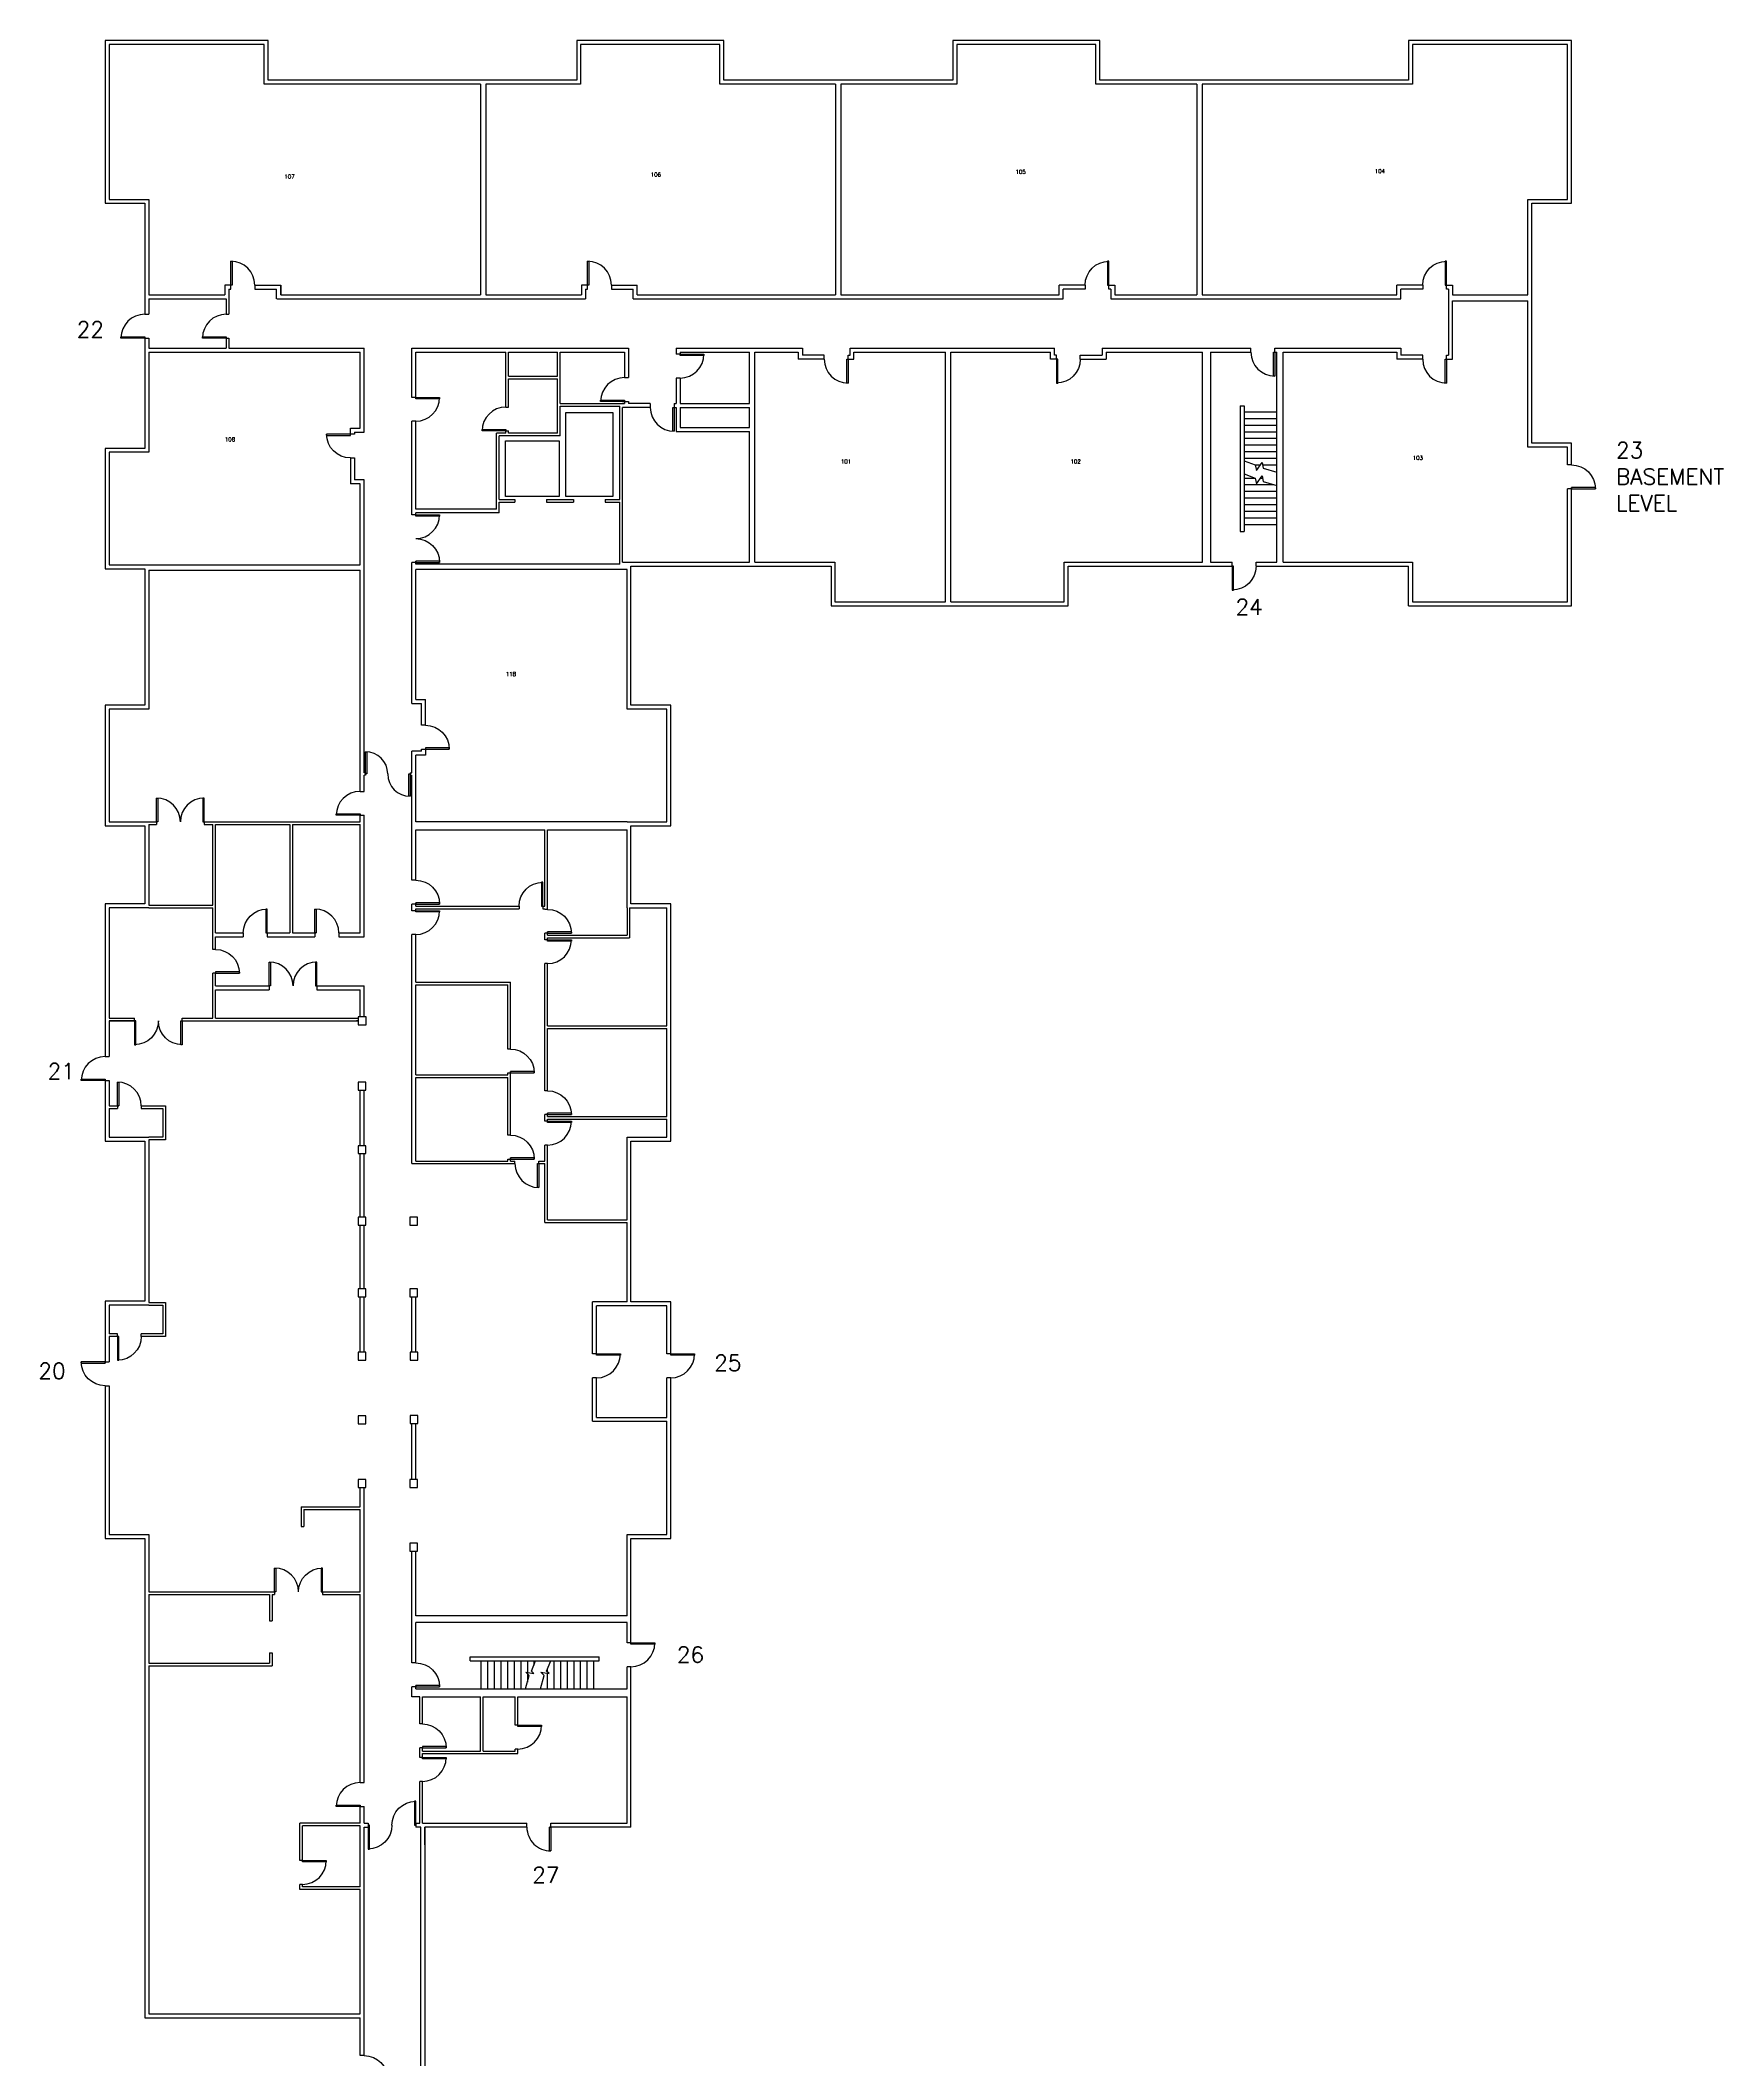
# Model space of a CAD drawing. Extents: x 1830 to 30214, y -2874 to 8688.
# Drawn here: x 8561 to 11103, y 3141 to 6190 of the extents above; entities that cross this region are included whole.
import ezdxf

# ---------------------------------------------------------------- set-up
doc = ezdxf.new("R2010")
doc.units = 0
doc.header["$LTSCALE"] = 48
doc.header["$MEASUREMENT"] = 0
for name, color, linetype in [('1STDOORS', 4, 'CONTINUOUS'), ('1STEXTWALLS', 3, 'CONTINUOUS'), ('1STINTWALLS', 1, 'CONTINUOUS'), ('1STMISC', 4, 'CONTINUOUS'), ('1STNOTES', 4, 'CONTINUOUS')]:
    doc.layers.add(name, color=color, linetype=linetype)
doc.styles.get("Standard").update_dxf_attribs({"font": 'txt.shx'})

# ---------------------------------------------------------------- blocks, each defined once
blk = doc.blocks.new('DOOR 3-0')
at = {"layer": '1STDOORS'}
blk.add_lwpolyline([(0, 36), (2, 36), (2, 0), (0, 0)], close=True, dxfattribs=at)
blk.add_arc((0, 0), 36, 0, 90, dxfattribs=at)
blk = doc.blocks.new('DOOR2 - 3-0')
at = {"layer": '1STDOORS'}
for points in [[(0, 36), (2, 36), (2, 0), (0, 0)], [(72, 36), (70, 36), (70, 0), (72, 0)]]:
    blk.add_lwpolyline(points, close=True, dxfattribs=at)
for centre, start, end in [((0, 0), 0, 90), ((72, 0), 90, 180)]:
    blk.add_arc(centre, 36, start, end, dxfattribs=at)

msp = doc.modelspace()

# ---------------------------------------------------------------- linework, layer by layer
at = {"layer": '1STEXTWALLS'}
for p, q in [((8905.1, 6190.4), (8659.1, 6190.4)), ((8659.1, 6190.4), (8659.1, 5944.4)), ((8905.1, 6130.4), (8905.1, 6190.4)), ((9593.1, 6190.4), (9371.1, 6190.4)), ((9371.1, 6190.4), (9371.1, 6130.4)), ((9593.1, 6130.4), (9593.1, 6190.4)), ((10161.1, 6190.4), (9939.1, 6190.4)), ((9939.1, 6190.4), (9939.1, 6130.4)), ((10161.1, 6130.4), (10161.1, 6190.4)), ((10873.1, 6190.4), (10627.1, 6190.4)), ((10627.1, 6190.4), (10627.1, 6130.4)), ((10873.1, 5944.4), (10873.1, 6190.4)), ((8899.1, 6184.4), (8665.1, 6184.4)), ((8665.1, 6184.4), (8665.1, 5950.4)), ((8899.1, 6124.4), (8899.1, 6184.4)), ((9587.1, 6184.4), (9377.1, 6184.4)), ((9377.1, 6184.4), (9377.1, 6124.4)), ((9587.1, 6124.4), (9587.1, 6184.4)), ((10155.1, 6184.4), (9945.1, 6184.4)), ((9945.1, 6184.4), (9945.1, 6124.4)), ((10155.1, 6124.4), (10155.1, 6184.4)), ((10867.1, 6184.4), (10633.1, 6184.4)), ((10633.1, 6184.4), (10633.1, 6124.4)), ((10867.1, 5950.4), (10867.1, 6184.4)), ((9371.1, 6130.4), (8905.1, 6130.4)), ((9939.1, 6130.4), (9593.1, 6130.4)), ((10627.1, 6130.4), (10161.1, 6130.4)), ((9226.1, 6124.4), (8899.1, 6124.4)), ((9377.1, 6124.4), (9234.1, 6124.4)), ((9762.1, 6124.4), (9587.1, 6124.4)), ((9945.1, 6124.4), (9770.1, 6124.4)), ((10307.5, 6124.4), (10155.1, 6124.4)), ((10633.1, 6124.4), (10315.5, 6124.4)), ((8665.1, 5950.4), (8725.1, 5950.4)), ((8725.1, 5950.4), (8725.1, 5806.4)), ((10807.1, 5950.4), (10867.1, 5950.4)), ((10807.1, 5806.4), (10807.1, 5950.4)), ((8659.1, 5944.4), (8719.1, 5944.4)), ((8719.1, 5944.4), (8719.1, 5777)), ((10813.1, 5582.4), (10813.1, 5944.4)), ((10813.1, 5944.4), (10873.1, 5944.4)), ((8725.1, 5800.4), (8725.1, 5777)), ((10807.1, 5576.4), (10807.1, 5797.4)), ((8719.1, 5777), (8725.1, 5777)), ((8719.1, 5743), (8719.1, 5574.4)), ((8719.1, 5741), (8725.1, 5741)), ((8725.1, 5741), (8725.1, 5725.6)), ((8725.1, 5719.6), (8725.1, 5568.4)), ((10873.1, 5582.4), (10813.1, 5582.4)), ((10873.1, 5549.4), (10873.1, 5582.4)), ((8719.1, 5574.4), (8659.1, 5574.4)), ((8659.1, 5574.4), (8659.1, 5392.4)), ((8725.1, 5568.4), (8665.1, 5568.4)), ((8665.1, 5568.4), (8665.1, 5398.4)), ((10867.1, 5576.4), (10807.1, 5576.4)), ((10867.1, 5549.4), (10867.1, 5576.4)), ((10873.1, 5549.4), (10867.1, 5549.4)), ((10867.1, 5342.4), (10867.1, 5513.4)), ((10873.1, 5513.4), (10867.1, 5513.4)), ((10873.1, 5336.4), (10873.1, 5515.4)), ((8665.1, 5398.4), (8718.9, 5398.4)), ((9440.1, 5402.4), (9632.1, 5402.4)), ((9640.1, 5402.4), (9761.1, 5402.4)), ((9761.1, 5402.4), (9761.1, 5342.4)), ((10107.1, 5342.4), (10107.1, 5402.4)), ((10107.1, 5402.4), (10316.1, 5402.4)), ((10328.1, 5402.4), (10360.8, 5402.4)), ((10360.8, 5396.4), (10360.8, 5402.4)), ((10396.8, 5396.4), (10396.8, 5402.4)), ((10396.8, 5402.4), (10428, 5402.4)), ((10438, 5402.4), (10633.1, 5402.4)), ((10633.1, 5402.4), (10633.1, 5342.4)), ((8659.1, 5392.4), (8719.1, 5392.4)), ((8719.1, 5392.4), (8719.1, 5186.4)), ((8725.1, 5390.4), (8725.1, 5180.4)), ((9447.1, 5180.4), (9447.1, 5391.3)), ((9447.1, 5284.4), (9447.1, 5391.3)), ((9453.1, 5186.4), (9453.1, 5396.4)), ((9453.1, 5396.4), (9755.1, 5396.4)), ((9453.1, 5284.4), (9453.1, 5396.4)), ((9755.1, 5396.4), (9755.1, 5336.4)), ((10113.1, 5336.4), (10113.1, 5396.4)), ((10113.1, 5396.4), (10362.8, 5396.4)), ((10396.8, 5396.4), (10627.1, 5396.4)), ((10627.1, 5336.4), (10627.1, 5396.4)), ((9755.1, 5336.4), (10113.1, 5336.4)), ((9761.1, 5342.4), (9928.1, 5342.4)), ((9936.1, 5342.4), (10107.1, 5342.4)), ((10627.1, 5336.4), (10873.1, 5336.4)), ((10633.1, 5342.4), (10867.1, 5342.4)), ((8719.1, 5186.4), (8659.1, 5186.4)), ((8659.1, 5186.4), (8659.1, 5004.4)), ((9513.1, 5186.4), (9453.1, 5186.4)), ((9513.1, 5004.4), (9513.1, 5186.4)), ((8725.1, 5180.4), (8665.1, 5180.4)), ((8665.1, 5180.4), (8665.1, 5010.4)), ((9507.1, 5180.4), (9447.1, 5180.4)), ((9507.1, 5010.4), (9507.1, 5180.4)), ((8659.1, 5004.4), (8719.1, 5004.4)), ((8665.1, 5010.4), (8725, 5010.4)), ((8719.1, 5004.4), (8719.1, 4886.4)), ((8725.1, 5006.4), (8725.1, 4884.4)), ((9447.1, 5010.4), (9507.1, 5010.4)), ((9453.1, 4886.4), (9453.1, 5004.4)), ((9453.1, 5004.4), (9513.1, 5004.4)), ((9447.1, 4880.4), (9447.1, 4998.3)), ((8719.1, 4886.4), (8659.1, 4886.4)), ((8659.1, 4886.4), (8659.1, 4655.9)), ((8725.1, 4880.4), (8665.1, 4880.4)), ((8665.1, 4880.4), (8665.1, 4713.8)), ((9451.1, 4880.4), (9507.1, 4880.4)), ((9513.1, 4886.4), (9453.1, 4886.4)), ((9507.1, 4702.3), (9507.1, 4880.4)), ((9513.1, 4528.4), (9513.1, 4886.4)), ((8705.5, 4709.8), (8665.1, 4709.8)), ((8665.1, 4709.8), (8665.1, 4655.9)), ((9507.1, 4565.3), (9507.1, 4698.3)), ((8659.1, 4655.9), (8665.1, 4655.9)), ((8659.1, 4621.9), (8659.1, 4528.4)), ((8659.1, 4619.9), (8665.1, 4619.9)), ((8665.1, 4619.9), (8665.1, 4581.4)), ((8665.1, 4577.4), (8665.1, 4534.4)), ((9507.1, 4534.4), (9507.1, 4561.3)), ((8659.1, 4528.4), (8719.1, 4528.4)), ((8665.1, 4534.4), (8725.1, 4534.4)), ((8719.1, 4528.4), (8719.1, 4286.4)), ((8725.1, 4530.4), (8725.1, 4284.4)), ((9447.1, 4534.4), (9507.1, 4534.4)), ((9447.1, 4409.4), (9447.1, 4534.4)), ((9453.1, 4285.4), (9453.1, 4528.4)), ((9453.1, 4528.4), (9513.1, 4528.4)), ((9447.1, 4285.4), (9447.1, 4405.4)), ((8719.1, 4286.4), (8659.1, 4286.4)), ((8659.1, 4286.4), (8659.1, 4193)), ((8725.1, 4280.4), (8665.1, 4280.4)), ((8665.1, 4280.4), (8665.1, 4237.4)), ((9507.1, 4279.4), (9447.5, 4279.4)), ((9513.1, 4285.4), (9453.1, 4285.4)), ((9507.1, 4206.9), (9507.1, 4279.4)), ((9513.1, 4204.9), (9513.1, 4285.4)), ((8665.1, 4233.4), (8665.1, 4195)), ((8659.1, 4195), (8665.1, 4195)), ((9513.1, 4206.9), (9507.1, 4206.9)), ((8659.1, 4159), (8665.1, 4159)), ((8659.1, 4159), (8659.1, 3928.4)), ((8665.1, 4159), (8665.1, 3934.4)), ((9507.1, 4111.2), (9507.1, 4170.9)), ((9513.1, 4170.9), (9507.1, 4170.9)), ((9513.1, 3928.4), (9513.1, 4170.9)), ((9507.1, 3934.4), (9507.1, 4105.2)), ((8665.1, 3934.4), (8725.1, 3934.4)), ((8725.1, 3934.4), (8725.1, 3847.7)), ((9447.1, 3934.4), (9507.1, 3934.4)), ((9447.1, 3811.3), (9447.1, 3934.4)), ((8659.1, 3928.4), (8719.1, 3928.4)), ((8719.1, 3928.4), (8719.1, 3204.4)), ((9453.1, 3928.4), (9513.1, 3928.4)), ((9453.1, 3768.6), (9453.1, 3928.4)), ((8725.1, 3843.7), (8725.1, 3739.8)), ((9447.1, 3770.6), (9447.1, 3801.3)), ((9453.1, 3770.6), (9447.1, 3770.6)), ((8725.1, 3735.8), (8725.1, 3331.4)), ((9447.1, 3701.4), (9447.1, 3734.6)), ((9453.1, 3734.6), (9447.1, 3734.6)), ((9453.1, 3492.4), (9453.1, 3734.6)), ((9447.1, 3498.4), (9447.1, 3689.4)), ((9135.9, 2831.4), (9135.9, 3492.4)), ((9138.1, 3498.4), (9295.9, 3498.4)), ((9141.9, 3465.9), (9141.9, 3492.4)), ((9295.9, 3492.4), (9141.9, 3492.4)), ((9141.9, 3492.4), (9141.9, 3294.4)), ((9295.9, 3492.4), (9295.9, 3498.4)), ((9453.1, 3492.4), (9329.9, 3492.4)), ((9331.9, 3492.4), (9331.9, 3498.4)), ((9331.9, 3498.4), (9447.1, 3498.4)), ((8725.1, 3331.4), (8725.1, 3210.4)), ((9141.9, 3294.4), (9141.9, 3204.4)), ((8719.1, 3204.4), (9044.1, 3204.4)), ((8725.1, 3210.4), (9044.1, 3210.4)), ((9044.1, 3147.4), (9044.1, 3204.4)), ((9050.1, 3147.4), (9050.1, 3210.4)), ((9141.9, 3204.4), (9141.9, 2948.4)), ((9050.1, 3147.4), (9044.1, 3147.4))]:
    msp.add_line(p, q, dxfattribs=at)
at = {"layer": '1STINTWALLS'}
for p, q in [((9226.1, 6124.4), (9226.1, 5806.4)), ((9234.1, 6124.4), (9234.1, 5806.4)), ((9762.1, 6124.4), (9762.1, 5806.4)), ((9770.1, 6124.4), (9770.1, 5806.4)), ((10307.5, 6124.4), (10307.5, 5806.4)), ((10315.5, 6124.4), (10315.5, 5806.4)), ((8725.1, 5806.4), (8840.1, 5806.4)), ((8725.1, 5800.4), (8842.1, 5800.4)), ((8849.1, 5821), (8840.1, 5821)), ((8840.1, 5821), (8840.1, 5806.4)), ((8842.1, 5800.4), (8842.1, 5777)), ((8846.1, 5815), (8849.1, 5815)), ((8846.1, 5815), (8846.1, 5800.4)), ((8846.1, 5800.4), (8846.1, 5777)), ((8849.1, 5815), (8849.1, 5821)), ((8885.1, 5821), (8885.1, 5815)), ((8885.1, 5821), (8924.2, 5821)), ((8885.1, 5815), (8918.1, 5815)), ((8918.1, 5800.4), (8918.1, 5815)), ((8918.2, 5800.4), (9384.6, 5800.4)), ((8924.2, 5821), (8924.2, 5806.4)), ((8924.2, 5806.4), (8924.2, 5821)), ((8924.2, 5806.4), (9226.1, 5806.4)), ((9234.1, 5806.4), (9378.6, 5806.4)), ((9387.6, 5821), (9378.6, 5821)), ((9378.6, 5821), (9378.6, 5806.4)), ((9384.6, 5815), (9387.6, 5815)), ((9384.6, 5815), (9384.6, 5800.4)), ((9387.6, 5815), (9387.6, 5821)), ((9423.6, 5821), (9423.6, 5815)), ((9423.6, 5821), (9462.6, 5821)), ((9423.6, 5815), (9456.6, 5815)), ((9456.6, 5800.4), (9456.6, 5815)), ((9456.6, 5800.4), (10105.8, 5800.4)), ((9462.6, 5806.4), (9462.6, 5821)), ((9462.6, 5806.4), (9762.1, 5806.4)), ((9770.1, 5806.4), (10099.8, 5806.4)), ((10099.8, 5806.4), (10099.8, 5821)), ((10138.8, 5821), (10099.8, 5821)), ((10105.8, 5800.4), (10105.8, 5815)), ((10138.8, 5815), (10105.8, 5815)), ((10138.8, 5821), (10138.8, 5815)), ((10174.8, 5815), (10174.8, 5821)), ((10174.8, 5821), (10183.8, 5821)), ((10177.8, 5815), (10174.8, 5815)), ((10177.8, 5815), (10177.8, 5800.4)), ((10177.8, 5800.4), (10615.4, 5800.4)), ((10183.8, 5821), (10183.8, 5806.4)), ((10183.8, 5806.4), (10307.5, 5806.4)), ((10315.5, 5806.4), (10609.4, 5806.4)), ((10609.4, 5806.4), (10609.4, 5821)), ((10648.4, 5821), (10609.4, 5821)), ((10615.4, 5800.4), (10615.4, 5815)), ((10648.4, 5815), (10615.4, 5815)), ((10648.4, 5821), (10648.4, 5815)), ((10684.4, 5815), (10684.4, 5821)), ((10684.4, 5821), (10693.4, 5821)), ((10687.4, 5815), (10684.4, 5815)), ((10687.4, 5815), (10687.4, 5714.9)), ((10693.4, 5821), (10693.4, 5806.4)), ((10693.4, 5806.4), (10807.1, 5806.4)), ((10693.4, 5797.4), (10807.1, 5797.4)), ((10693.4, 5708.9), (10693.4, 5797.4)), ((8842.1, 5777), (8846.1, 5777)), ((8842.1, 5741), (8846.1, 5741)), ((8842.1, 5741), (8842.1, 5725.6)), ((8846.1, 5741), (8846.1, 5725.6)), ((8725.1, 5725.6), (8842.1, 5725.6)), ((8725.1, 5719.6), (9044.1, 5719.6)), ((8846.1, 5725.6), (9050.1, 5725.6)), ((9044.1, 5604.9), (9044.1, 5719.6)), ((9050.1, 5598.9), (9050.1, 5725.6)), ((9122.1, 5725.6), (9449.3, 5725.6)), ((9122.1, 5651.4), (9122.1, 5725.6)), ((9128.1, 5719.6), (9264.2, 5719.6)), ((9128.1, 5649.4), (9128.1, 5719.6)), ((9264.2, 5636.8), (9264.2, 5719.6)), ((9268.2, 5719.6), (9342.2, 5719.6)), ((9268.2, 5683.5), (9268.2, 5719.6)), ((9342.2, 5683.5), (9342.2, 5719.6)), ((9346.2, 5679.5), (9346.2, 5719.6)), ((9346.2, 5719.6), (9443.3, 5719.6)), ((9443.3, 5719.6), (9443.3, 5681.2)), ((9449.3, 5725.6), (9449.3, 5681.2)), ((9521.3, 5725.6), (9521.3, 5716.6)), ((9521.3, 5725.6), (9711.8, 5725.6)), ((9527.3, 5716.6), (9521.3, 5716.6)), ((9527.3, 5719.6), (9527.3, 5714.6)), ((9527.3, 5719.6), (9632.1, 5719.6)), ((9632.1, 5642.2), (9632.1, 5719.6)), ((9640.1, 5402.4), (9640.1, 5719.6)), ((9640.1, 5719.6), (9705.7, 5719.6)), ((9705.7, 5719.6), (9705.7, 5708.9)), ((9744.8, 5708.9), (9705.7, 5708.9)), ((9711.8, 5725.6), (9711.8, 5714.9)), ((9744.8, 5714.9), (9711.8, 5714.9)), ((9744.8, 5708.9), (9744.8, 5714.9)), ((9780.8, 5708.9), (9780.8, 5714.9)), ((9780.8, 5714.9), (9783.8, 5714.9)), ((9780.8, 5708.9), (9789.8, 5708.9)), ((9783.8, 5714.9), (9783.8, 5725.6)), ((9783.8, 5725.6), (10092.5, 5725.6)), ((9789.8, 5719.6), (9928.1, 5719.6)), ((9789.8, 5708.9), (9789.8, 5719.6)), ((9928.1, 5342.4), (9928.1, 5719.6)), ((9936.1, 5342.4), (9936.1, 5719.6)), ((9936.1, 5719.6), (10086.5, 5719.6)), ((9936.1, 5719.6), (10086.5, 5719.6)), ((10086.5, 5708.9), (10086.5, 5719.6)), ((10095.5, 5708.9), (10086.5, 5708.9)), ((10092.5, 5714.9), (10092.5, 5725.6)), ((10095.5, 5714.9), (10092.5, 5714.9)), ((10095.5, 5708.9), (10095.5, 5714.9)), ((10131.5, 5708.9), (10131.5, 5714.9)), ((10131.5, 5714.9), (10164.5, 5714.9)), ((10131.5, 5708.9), (10170.6, 5708.9)), ((10164.5, 5725.6), (10164.5, 5714.9)), ((10164.5, 5725.6), (10389, 5725.6)), ((10170.6, 5719.6), (10170.6, 5708.9)), ((10170.6, 5719.6), (10316.1, 5719.6)), ((10316.1, 5402.4), (10316.1, 5719.6)), ((10328.1, 5719.6), (10328.1, 5402.4)), ((10328.1, 5719.6), (10389, 5719.6)), ((10389, 5719.6), (10389, 5725.6)), ((10423, 5719.6), (10428, 5719.6)), ((10423, 5719.6), (10428, 5719.6)), ((10425, 5719.6), (10425, 5725.6)), ((10425, 5725.6), (10615.4, 5725.6)), ((10428, 5402.4), (10428, 5719.6)), ((10438, 5402.4), (10438, 5719.6)), ((10438, 5719.6), (10609.4, 5719.6)), ((10609.4, 5719.6), (10609.4, 5708.9)), ((10648.4, 5708.9), (10609.4, 5708.9)), ((10615.4, 5725.6), (10615.4, 5714.9)), ((10648.4, 5714.9), (10615.4, 5714.9)), ((10648.4, 5708.9), (10648.4, 5714.9)), ((10684.4, 5708.9), (10684.4, 5714.9)), ((10684.4, 5714.9), (10687.4, 5714.9)), ((10684.4, 5708.9), (10693.4, 5708.9)), ((9268.2, 5683.5), (9342.2, 5683.5)), ((9268.2, 5679.5), (9342.2, 5679.5)), ((9268.2, 5636.8), (9268.2, 5679.5)), ((9342.2, 5642.2), (9342.2, 5679.5)), ((9346.2, 5642.2), (9346.2, 5679.5)), ((9443.3, 5681.2), (9449.3, 5681.2)), ((9527.3, 5680.6), (9521.3, 5680.6)), ((9521.3, 5680.6), (9521.3, 5642.2)), ((9527.3, 5680.6), (9527.3, 5642.2)), ((9128.1, 5651.4), (9122.1, 5651.4)), ((9342.2, 5597.3), (9342.2, 5642.2)), ((9346.2, 5642.2), (9443.3, 5642.2)), ((9443.3, 5642.2), (9440.1, 5642.2)), ((9443.3, 5647.2), (9443.3, 5642.2)), ((9443.3, 5645.2), (9449.3, 5645.2)), ((9449.3, 5645.2), (9449.3, 5642.2)), ((9482.3, 5642.2), (9449.3, 5642.2)), ((9518.3, 5642.2), (9521.3, 5642.2)), ((9518.3, 5642.2), (9518.3, 5636.2)), ((9527.3, 5642.2), (9632.1, 5642.2)), ((9128.1, 5615.4), (9122.1, 5615.4)), ((9122.1, 5474.1), (9122.1, 5615.4)), ((9128.1, 5482.8), (9128.1, 5615.4)), ((9264.2, 5636.8), (9268.2, 5636.8)), ((9346.2, 5593.3), (9346.2, 5638.2)), ((9346.2, 5638.2), (9436.1, 5638.2)), ((9436.1, 5497.2), (9436.1, 5638.2)), ((9440.1, 5402.4), (9440.1, 5636.2)), ((9482.3, 5636.2), (9440.1, 5636.2)), ((9518.3, 5636.2), (9521.3, 5636.2)), ((9521.3, 5636.2), (9521.3, 5600.1)), ((9527.3, 5636.2), (9527.3, 5606.1)), ((9527.3, 5636.2), (9632.1, 5636.2)), ((9632.1, 5606.1), (9632.1, 5636.2)), ((10373.1, 5638.6), (10379.1, 5638.6)), ((10373.1, 5638.6), (10373.1, 5448.7)), ((10379.1, 5638.6), (10379.1, 5448.7)), ((9029.5, 5595.9), (9029.5, 5604.9)), ((9029.5, 5604.9), (9044.1, 5604.9)), ((9035.5, 5595.9), (9029.5, 5595.9)), ((9035.5, 5598.9), (9035.5, 5595.9)), ((9035.5, 5598.9), (9044.1, 5598.9)), ((9044.1, 5598.9), (9050.1, 5598.9)), ((9250.1, 5482.8), (9250.1, 5597.3)), ((9264.2, 5597.3), (9250.1, 5597.3)), ((9346.2, 5593.3), (9254.1, 5593.3)), ((9254.1, 5497.2), (9254.1, 5593.3)), ((9264.2, 5597.3), (9264.2, 5602.8)), ((9264.2, 5600.8), (9268.2, 5600.8)), ((9268.2, 5597.3), (9268.2, 5600.8)), ((9342.2, 5597.3), (9268.2, 5597.3)), ((9521.3, 5600.1), (9632.1, 5600.1)), ((9527.3, 5606.1), (9632.1, 5606.1)), ((9632.1, 5402.4), (9632.1, 5600.1)), ((9029.5, 5559.9), (9035.5, 5559.9)), ((9029.5, 5559.9), (9029.5, 5520.9)), ((9035.5, 5559.9), (9035.5, 5526.9)), ((9044.1, 5520.9), (9029.5, 5520.9)), ((9050.1, 5526.9), (9035.5, 5526.9)), ((9044.1, 5398.4), (9044.1, 5520.9)), ((9050.1, 5084.5), (9050.1, 5526.9)), ((9254.1, 5497.2), (9277.6, 5497.2)), ((9254.1, 5476.8), (9254.1, 5493.2)), ((9254.1, 5493.2), (9277.6, 5493.2)), ((9277.6, 5497.2), (9277.6, 5493.2)), ((9325.6, 5497.2), (9325.6, 5493.2)), ((9325.6, 5497.2), (9366.2, 5497.2)), ((9325.6, 5493.2), (9366.2, 5493.2)), ((9366.2, 5497.2), (9366.2, 5493.2)), ((9414.2, 5497.2), (9414.2, 5493.2)), ((9414.2, 5497.2), (9436.1, 5497.2)), ((9414.2, 5493.2), (9436.1, 5493.2)), ((9436.1, 5399.3), (9436.1, 5493.2)), ((9128.1, 5474.1), (9122.1, 5474.1)), ((9250.1, 5482.8), (9128.1, 5482.8)), ((9254.1, 5476.8), (9128.1, 5476.8)), ((9128.1, 5472.1), (9128.1, 5476.8)), ((10373.1, 5448.7), (10379.1, 5448.7)), ((8718.9, 5398.4), (9044.1, 5398.4)), ((9128.1, 5402.1), (9122.1, 5402.1)), ((9122.1, 5189.2), (9122.1, 5402.1)), ((9128.1, 5399.3), (9128.1, 5404.1)), ((9436.1, 5399.3), (9128.1, 5399.3)), ((8725.1, 5390.4), (9044.1, 5390.4)), ((9044.1, 5056.4), (9044.1, 5390.4)), ((9447.1, 5391.3), (9128.1, 5391.3)), ((9128.1, 5195.2), (9128.1, 5391.3)), ((9122.1, 5189.2), (9136.7, 5189.2)), ((9128.1, 5195.2), (9142.7, 5195.2)), ((9136.7, 5156.2), (9136.7, 5189.2)), ((9142.7, 5156.2), (9142.7, 5195.2)), ((9142.7, 5156.2), (9136.7, 5156.2)), ((9128.1, 5117.2), (9122.1, 5117.2)), ((9122.1, 5084.5), (9122.1, 5117.2)), ((9136.7, 5117.2), (9128.1, 5117.2)), ((9128.1, 5010.4), (9128.1, 5111.2)), ((9142.7, 5111.2), (9128.1, 5111.2)), ((9136.7, 5117.2), (9136.7, 5120.2)), ((9136.7, 5120.2), (9142.7, 5120.2)), ((9142.7, 5120.2), (9142.7, 5111.2)), ((9052.2, 5084.5), (9050.1, 5084.5)), ((9050.1, 5056.4), (9050.1, 5081)), ((9052.2, 5081), (9050.1, 5081)), ((9052.2, 5084.5), (9052.2, 5081)), ((9119.5, 5084.5), (9122.1, 5084.5)), ((9119.5, 5084.5), (9119.5, 5081)), ((9119.5, 5081), (9122.1, 5081)), ((9122.1, 4922.3), (9122.1, 5081)), ((9044.1, 5056.4), (9050.1, 5056.4)), ((8725, 5010.4), (8736.7, 5010.4)), ((8725.1, 5006.4), (8736.7, 5006.4)), ((8736.7, 5010.4), (8736.7, 5006.4)), ((8806.7, 5010.4), (9044.1, 5010.4)), ((8808.7, 5010.4), (8808.7, 5006.4)), ((8808.7, 5006.4), (8821.9, 5006.4)), ((8821.9, 4884.4), (8821.9, 5006.4)), ((8825.9, 4842.7), (8825.9, 5006.4)), ((8825.9, 5006.4), (8938, 5006.4)), ((8938, 5006.4), (8938, 4842.7)), ((8942, 5006.4), (8942, 4842.7)), ((8942, 5006.4), (9044.1, 5006.4)), ((9044.1, 5010.4), (9044.1, 5020.4)), ((9044.1, 5020.4), (9050.1, 5020.4)), ((9044.1, 4842.7), (9044.1, 5006.4)), ((9050.1, 4836.7), (9050.1, 5020.4)), ((9447.1, 5010.4), (9128.1, 5010.4)), ((9128.1, 4998.3), (9271.1, 4998.3)), ((9128.1, 4922.3), (9128.1, 4998.3)), ((9271.1, 4998.3), (9323.1, 4998.3)), ((9323.1, 4883.3), (9323.1, 4998.3)), ((9327.1, 4998.3), (9447.1, 4998.3)), ((9327.1, 4878.3), (9327.1, 4998.3)), ((9128.1, 4922.3), (9122.1, 4922.3)), ((8725.1, 4884.4), (8821.9, 4884.4)), ((8725.1, 4880.4), (8821.9, 4880.4)), ((8821.9, 4884.4), (8821.9, 4890)), ((8821.9, 4817.7), (8821.9, 4880.4)), ((9128.1, 4886.3), (9122.1, 4886.3)), ((9122.1, 4876.3), (9122.1, 4886.3)), ((9128.1, 4883.3), (9128.1, 4888.3)), ((9128.1, 4883.3), (9284.1, 4883.3)), ((9128.1, 4879.3), (9284.1, 4879.3)), ((9128.1, 4874.3), (9128.1, 4879.3)), ((9284.1, 4883.3), (9284.1, 4879.3)), ((9320.1, 4883.3), (9320.1, 4879.3)), ((9320.1, 4883.3), (9323.1, 4883.3)), ((9320.1, 4879.3), (9323.1, 4879.3)), ((9323.1, 4878.3), (9323.1, 4879.3)), ((9447.1, 4880.4), (9447.1, 4839.3)), ((9451.1, 4880.4), (9451.1, 4835.3)), ((9128.1, 4876.3), (9122.1, 4876.3)), ((9327.1, 4878.3), (9323.1, 4878.3)), ((8825.9, 4817.7), (8821.9, 4817.7)), ((8825.9, 4842.7), (8867.7, 4842.7)), ((8825.9, 4836.7), (8867.7, 4836.7)), ((8825.9, 4817.7), (8825.9, 4836.7)), ((8867.7, 4842.7), (8867.7, 4836.7)), ((8903.7, 4842.7), (8903.7, 4836.7)), ((8903.7, 4842.7), (8938, 4842.7)), ((8903.7, 4836.7), (8976, 4836.7)), ((8942, 4842.7), (8978, 4842.7)), ((8976, 4842.7), (8976, 4836.7)), ((9012, 4842.7), (9012, 4836.7)), ((9012, 4842.7), (9044.1, 4842.7)), ((9012, 4836.7), (9050.1, 4836.7)), ((9122.1, 4617.4), (9122.1, 4840.3)), ((9128.1, 4840.3), (9122.1, 4840.3)), ((9128.1, 4768.3), (9128.1, 4840.3)), ((9327.1, 4842.3), (9323.1, 4842.3)), ((9323.1, 4832.3), (9323.1, 4842.3)), ((9327.1, 4832.3), (9323.1, 4832.3)), ((9327.1, 4839.3), (9327.1, 4844.3)), ((9327.1, 4839.3), (9447.1, 4839.3)), ((9327.1, 4835.3), (9451.1, 4835.3)), ((9327.1, 4830.3), (9327.1, 4835.3)), ((9327.1, 4796.3), (9323.1, 4796.3)), ((9323.1, 4604.3), (9323.1, 4796.3)), ((9327.1, 4702.3), (9327.1, 4796.3)), ((8821.9, 4713.8), (8821.9, 4781.7)), ((8825.9, 4781.7), (8821.9, 4781.7)), ((8825.9, 4762.7), (8825.9, 4781.7)), ((8825.9, 4762.7), (8906.8, 4762.7)), ((8825.9, 4756.7), (8906.8, 4756.7)), ((8825.9, 4713.8), (8825.9, 4756.7)), ((8906.8, 4762.7), (8906.8, 4756.7)), ((8978.8, 4762.7), (8978.8, 4756.7)), ((8978.8, 4762.7), (9050.1, 4762.7)), ((8978.8, 4756.7), (9044.1, 4756.7)), ((9044.1, 4715.8), (9044.1, 4756.7)), ((9050.1, 4715.8), (9050.1, 4762.7)), ((9128.1, 4768.3), (9271.1, 4768.3)), ((9128.1, 4764.3), (9267.1, 4764.3)), ((9128.1, 4628.3), (9128.1, 4764.3)), ((9267.1, 4667.3), (9267.1, 4764.3)), ((9271.1, 4667.3), (9271.1, 4768.3)), ((8665.1, 4713.8), (8703.5, 4713.8)), ((8665.1, 4709.8), (8705.5, 4709.8)), ((8703.5, 4709.8), (8703.5, 4713.8)), ((8773.5, 4709.8), (8823.9, 4709.8)), ((8775.5, 4709.8), (8775.5, 4713.8)), ((8775.5, 4713.8), (8821.9, 4713.8)), ((8823.9, 4709.8), (9041.1, 4709.8)), ((8825.9, 4713.8), (9041.1, 4713.8)), ((9041.1, 4709.8), (9038.8, 4709.8)), ((9327.1, 4702.3), (9507.1, 4702.3)), ((9327.1, 4698.3), (9507.1, 4698.3)), ((9327.1, 4604.3), (9327.1, 4698.3)), ((9271.1, 4667.3), (9267.1, 4667.3)), ((9044.1, 4521.4), (9044.1, 4605.4)), ((9050.1, 4521.4), (9050.1, 4605.4)), ((9122.1, 4521.4), (9122.1, 4617.4)), ((9128.1, 4628.3), (9267.1, 4628.3)), ((9128.1, 4617.4), (9128.1, 4624.3)), ((9128.1, 4624.3), (9267.1, 4624.3)), ((9128.1, 4521.4), (9128.1, 4617.4)), ((9267.1, 4628.3), (9267.1, 4631.3)), ((9267.1, 4631.3), (9271.1, 4631.3)), ((9267.1, 4537.3), (9267.1, 4624.3)), ((9271.1, 4537.3), (9271.1, 4633.3)), ((9327.1, 4604.3), (9323.1, 4604.3)), ((8665.1, 4581.4), (8679.7, 4581.4)), ((8665.1, 4577.4), (8677.7, 4577.4)), ((8677.7, 4581.4), (8677.7, 4577.4)), ((8713.7, 4581.4), (8713.7, 4577.4)), ((8713.7, 4581.4), (8750.1, 4581.4)), ((8713.7, 4577.4), (8746.1, 4577.4)), ((8746.1, 4577.4), (8746.1, 4534.4)), ((8750.1, 4581.4), (8750.1, 4530.4)), ((9327.1, 4568.3), (9323.1, 4568.3)), ((9323.1, 4558.3), (9323.1, 4568.3)), ((9327.1, 4558.3), (9323.1, 4558.3)), ((9327.1, 4565.3), (9327.1, 4570.3)), ((9327.1, 4565.3), (9507.1, 4565.3)), ((9327.1, 4561.3), (9507.1, 4561.3)), ((9327.1, 4556.3), (9327.1, 4561.3)), ((8746.1, 4534.4), (8725.1, 4534.4)), ((8750.1, 4530.4), (8725.1, 4530.4)), ((9122.1, 4494.3), (9122.1, 4521.4)), ((9128.1, 4498.3), (9128.1, 4521.4)), ((9327.1, 4522.3), (9323.1, 4522.3)), ((9323.1, 4498.3), (9323.1, 4522.3)), ((9327.1, 4409.4), (9327.1, 4522.3)), ((9044.1, 4413.4), (9044.1, 4509.4)), ((9050.1, 4413.4), (9050.1, 4509.4)), ((9122.1, 4494.3), (9277.9, 4494.3)), ((9128.1, 4498.3), (9267.1, 4498.3)), ((9267.1, 4498.3), (9267.1, 4501.3)), ((9267.1, 4501.3), (9271.1, 4501.3)), ((9271.1, 4498.3), (9271.1, 4503.3)), ((9271.1, 4498.3), (9277.9, 4498.3)), ((9277.9, 4494.3), (9277.9, 4498.3)), ((9311.9, 4494.3), (9323.1, 4494.3)), ((9313.9, 4494.3), (9313.9, 4498.3)), ((9313.9, 4498.3), (9323.1, 4498.3)), ((9323.1, 4405.4), (9323.1, 4494.3)), ((9044.1, 4305.4), (9044.1, 4401.4)), ((9050.1, 4305.4), (9050.1, 4401.4)), ((9323.1, 4405.4), (9447.1, 4405.4)), ((9327.1, 4409.4), (9447.1, 4409.4)), ((8725.1, 4284.4), (8750.1, 4284.4)), ((8725.1, 4280.4), (8746.1, 4280.4)), ((8746.1, 4280.4), (8746.1, 4237.4)), ((8750.1, 4284.4), (8750.1, 4233.4)), ((9044.1, 4209.4), (9044.1, 4293.4)), ((9050.1, 4209.4), (9050.1, 4293.4)), ((9122.1, 4209.8), (9122.1, 4293.4)), ((9128.1, 4209.8), (9128.1, 4293.4)), ((9447.1, 4285.4), (9395.1, 4285.4)), ((9395.1, 4206.9), (9395.1, 4285.4)), ((9447.5, 4279.4), (9401.1, 4279.4)), ((9401.1, 4204.9), (9401.1, 4279.4)), ((8677.7, 4237.4), (8665.1, 4237.4)), ((8679.7, 4233.4), (8665.1, 4233.4)), ((8677.7, 4233.4), (8677.7, 4237.4)), ((8746.1, 4237.4), (8713.7, 4237.4)), ((8713.7, 4233.4), (8713.7, 4237.4)), ((8750.1, 4233.4), (8713.7, 4233.4)), ((9401.1, 4206.9), (9395.1, 4206.9)), ((9395.1, 4105.2), (9395.1, 4170.9)), ((9401.1, 4170.9), (9395.1, 4170.9)), ((9401.1, 4111.2), (9401.1, 4170.9)), ((9122.1, 4017.2), (9122.1, 4101.8)), ((9128.1, 4017.2), (9128.1, 4101.8)), ((9395.1, 4105.2), (9507.1, 4105.2)), ((9401.1, 4111.2), (9507.1, 4111.2)), ((9044.1, 3976.2), (9044.1, 4005.2)), ((9050.1, 3559.8), (9050.1, 4005.2)), ((8955.1, 3976.2), (8955.1, 3946.2)), ((8955.1, 3976.2), (9044.1, 3976.2)), ((8959.1, 3972.2), (8959.1, 3946.2)), ((8959.1, 3972.2), (9044.1, 3972.2)), ((9044.1, 3847.7), (9044.1, 3972.2)), ((8955.1, 3946.2), (8959.1, 3946.2)), ((9122.1, 3740.4), (9122.1, 3909.3)), ((9128.1, 3811.3), (9128.1, 3909.3)), ((8725.1, 3847.7), (8915.1, 3847.7)), ((8725.1, 3843.7), (8907.1, 3843.7)), ((8907.1, 3843.7), (8907.1, 3803.8)), ((8911.1, 3843.7), (8911.1, 3803.8)), ((8911.1, 3843.7), (8915.1, 3843.7)), ((8915.1, 3847.7), (8915.1, 3843.7)), ((8987.1, 3847.7), (9044.1, 3847.7)), ((8987.1, 3847.7), (8987.1, 3843.7)), ((8987.1, 3843.7), (9044.1, 3843.7)), ((9044.1, 3559.8), (9044.1, 3843.7)), ((9044.1, 3559.8), (9044.1, 3843.7)), ((9447.1, 3811.3), (9128.1, 3811.3)), ((8907.1, 3803.8), (8911.1, 3803.8)), ((9447.1, 3801.3), (9128.1, 3801.3)), ((9128.1, 3740.4), (9128.1, 3801.3)), ((8907.1, 3755.8), (8911.1, 3755.8)), ((8907.1, 3755.8), (8907.1, 3739.8)), ((8911.1, 3755.8), (8911.1, 3735.8)), ((8725.1, 3739.8), (8907.1, 3739.8)), ((8725.1, 3735.8), (8911.1, 3735.8)), ((9128.1, 3740.4), (9122.1, 3740.4)), ((9210.1, 3749.4), (9405.1, 3749.4)), ((9210.1, 3743.4), (9210.1, 3749.4)), ((9210.1, 3743.4), (9405.1, 3743.4)), ((9405.1, 3743.4), (9405.1, 3749.4)), ((9122.1, 3689.4), (9122.1, 3704.4)), ((9122.1, 3694.4), (9122.1, 3704.4)), ((9128.1, 3704.4), (9122.1, 3704.4)), ((9134.1, 3689.4), (9122.1, 3689.4)), ((9128.1, 3701.4), (9128.1, 3706.4)), ((9128.1, 3701.4), (9128.1, 3706.4)), ((9128.1, 3701.4), (9447.1, 3701.4)), ((9134.1, 3648.2), (9134.1, 3689.4)), ((9138.1, 3689.4), (9226.1, 3689.4)), ((9138.1, 3648.2), (9138.1, 3689.4)), ((9226.1, 3607.4), (9226.1, 3689.4)), ((9230.1, 3607.4), (9230.1, 3689.4)), ((9230.1, 3689.4), (9278.1, 3689.4)), ((9278.1, 3646.4), (9278.1, 3689.4)), ((9282.1, 3689.4), (9447.1, 3689.4)), ((9282.1, 3646.4), (9282.1, 3689.4)), ((9138.1, 3648.2), (9134.1, 3648.2)), ((9282.1, 3646.4), (9278.1, 3646.4)), ((9138.1, 3612.2), (9134.1, 3612.2)), ((9134.1, 3597.4), (9134.1, 3612.2)), ((9138.1, 3607.4), (9138.1, 3612.2)), ((9138.1, 3607.4), (9226.1, 3607.4)), ((9138.1, 3603.4), (9282.1, 3603.4)), ((9138.1, 3597.4), (9138.1, 3603.4)), ((9230.1, 3607.4), (9278.1, 3607.4)), ((9278.1, 3607.4), (9278.1, 3610.4)), ((9282.1, 3610.4), (9278.1, 3610.4)), ((9282.1, 3603.4), (9282.1, 3610.4)), ((9138.1, 3597.4), (9134.1, 3597.4)), ((9044.1, 3559.8), (9050.1, 3559.8)), ((9134.1, 3498.4), (9134.1, 3561.4)), ((9138.1, 3561.4), (9134.1, 3561.4)), ((9138.1, 3498.4), (9138.1, 3561.4)), ((9044.1, 3523.8), (9044.1, 3525.8)), ((9044.1, 3498.4), (9044.1, 3523.8)), ((9044.1, 3523.8), (9050.1, 3523.8)), ((9050.1, 3498.4), (9050.1, 3523.8)), ((9044.1, 3498.4), (8953.1, 3498.4)), ((8953.1, 3442), (8953.1, 3498.4)), ((9044.1, 3494.4), (8957.1, 3494.4)), ((8957.1, 3442), (8957.1, 3494.4)), ((9044.1, 3402.1), (9044.1, 3494.4)), ((9050.1, 3498.4), (9056.1, 3498.4)), ((9050.1, 3492.4), (9056.1, 3492.4)), ((9050.1, 3210.4), (9050.1, 3492.4)), ((9056.1, 3498.4), (9056.1, 3492.4)), ((9128.1, 3498.4), (9128.1, 3492.4)), ((9128.1, 3498.4), (9134.1, 3498.4)), ((9135.9, 3492.4), (9128.1, 3492.4)), ((8957.1, 3442), (8953.1, 3442)), ((8953.1, 3398.1), (8953.1, 3406)), ((8957.1, 3406), (8953.1, 3406)), ((9044.1, 3398.1), (8953.1, 3398.1)), ((8957.1, 3402.1), (8957.1, 3406)), ((9044.1, 3402.1), (8957.1, 3402.1)), ((9044.1, 3210.4), (9044.1, 3398.1)), ((9044.1, 3210.4), (9044.1, 3398.1))]:
    msp.add_line(p, q, dxfattribs=at)
for points in [[(9041.1, 4703.8), (9053.1, 4703.8), (9053.1, 4715.8), (9041.1, 4715.8)], [(9041, 4605.4), (9053, 4605.4), (9053, 4617.4), (9041, 4617.4)], [(9041, 4509.4), (9053, 4509.4), (9053, 4521.4), (9041, 4521.4)], [(9041, 4401.4), (9053, 4401.4), (9053, 4413.4), (9041, 4413.4)], [(9119, 4401.4), (9131, 4401.4), (9131, 4413.4), (9119, 4413.4)], [(9041, 4293.4), (9053, 4293.4), (9053, 4305.4), (9041, 4305.4)], [(9119, 4293.4), (9131, 4293.4), (9131, 4305.4), (9119, 4305.4)], [(9041, 4197.4), (9053, 4197.4), (9053, 4209.4), (9041, 4209.4)], [(9119.5, 4197.8), (9131.5, 4197.8), (9131.5, 4209.8), (9119.5, 4209.8)], [(9041, 4101.4), (9053, 4101.4), (9053, 4113.4), (9041, 4113.4)], [(9119.5, 4101.8), (9131.5, 4101.8), (9131.5, 4113.8), (9119.5, 4113.8)], [(9041, 4005.2), (9053, 4005.2), (9053, 4017.2), (9041, 4017.2)], [(9119, 4005.2), (9131, 4005.2), (9131, 4017.2), (9119, 4017.2)], [(9119, 3909.3), (9131, 3909.3), (9131, 3921.3), (9119, 3921.3)]]:
    msp.add_lwpolyline(points, close=True, dxfattribs=at)
at = {"layer": '1STMISC'}
for p, q in [((10379.1, 5555.7), (10395.7, 5549.6)), ((10395.7, 5549.6), (10397.6, 5540.9)), ((10397.6, 5540.9), (10405.9, 5553)), ((10405.9, 5553), (10407.5, 5544.6)), ((10379.1, 5535.7), (10395.7, 5529.5)), ((10395.7, 5529.5), (10397.6, 5520.8)), ((10397.6, 5520.8), (10405.9, 5532.9)), ((10405.9, 5532.9), (10407.5, 5524.6)), ((10407.5, 5544.6), (10428, 5538.2)), ((10407.5, 5524.6), (10428, 5518.1)), ((9226.6, 3743.4), (9226.6, 3701.4)), ((9236.6, 3743.4), (9236.6, 3701.4)), ((9246.6, 3743.4), (9246.6, 3701.4)), ((9256.6, 3743.4), (9256.6, 3701.4)), ((9266.6, 3743.4), (9266.6, 3701.4)), ((9276.6, 3743.4), (9276.6, 3701.4)), ((9286.6, 3743.4), (9286.6, 3701.4)), ((9293.9, 3701.4), (9299.4, 3721.4)), ((9299.4, 3721.4), (9294.3, 3726.4)), ((9294.3, 3726.4), (9306.6, 3724.3)), ((9296.6, 3743.4), (9296.6, 3726.1)), ((9296.6, 3724.2), (9296.6, 3711.3)), ((9302.9, 3728), (9309.1, 3743.4)), ((9306.6, 3724.3), (9302.9, 3728)), ((9306.6, 3743.4), (9306.6, 3737.2)), ((9316.6, 3701.4), (9322.2, 3721.4)), ((9322.2, 3721.4), (9317.1, 3726.4)), ((9317.1, 3726.4), (9329.4, 3724.3)), ((9325.7, 3728), (9331.9, 3743.4)), ((9329.4, 3724.3), (9325.7, 3728)), ((9326.6, 3730.4), (9326.6, 3727.1)), ((9326.6, 3724.8), (9326.6, 3701.4)), ((9336.6, 3743.4), (9336.6, 3701.4)), ((9346.6, 3743.4), (9346.6, 3701.4)), ((9356.6, 3743.4), (9356.6, 3701.4)), ((9366.6, 3743.4), (9366.6, 3701.4)), ((9376.6, 3743.4), (9376.6, 3701.4)), ((9386.6, 3743.4), (9386.6, 3701.4)), ((9396.6, 3743.4), (9396.6, 3701.4))]:
    msp.add_line(p, q, dxfattribs=at)
for points in [[(9354.7, 5628.4), (9425.9, 5628.4), (9425.9, 5501.9), (9354.7, 5501.9)], [(9263.7, 5585.8), (9344.8, 5585.8), (9344.8, 5501.9), (9263.7, 5501.9)]]:
    msp.add_lwpolyline(points, close=True, dxfattribs=at)
at = {"layer": '1STNOTES'}
for p, q in [((9482.3, 5642.2), (9482.3, 5636.2)), ((10379.1, 5629.6), (10428, 5629.6)), ((10379.1, 5619.6), (10428, 5619.6)), ((10379.1, 5609.6), (10428, 5609.6)), ((10379.1, 5599.6), (10428, 5599.6)), ((10379.1, 5589.6), (10428, 5589.6)), ((10379.1, 5579.6), (10428, 5579.6)), ((10379.1, 5569.6), (10428, 5569.6)), ((10379.1, 5559.6), (10428, 5559.6)), ((10395.7, 5549.6), (10403.5, 5549.6)), ((10406.6, 5549.6), (10428, 5549.6)), ((10379.1, 5529.6), (10395.5, 5529.6)), ((10379.1, 5519.6), (10423.5, 5519.6)), ((10403.6, 5529.6), (10406.5, 5529.6)), ((10379.1, 5509.6), (10428, 5509.6)), ((10379.1, 5499.6), (10428, 5499.6)), ((10379.1, 5489.6), (10428, 5489.6)), ((10379.1, 5479.6), (10428, 5479.6)), ((10379.1, 5469.6), (10428, 5469.6)), ((10379.1, 5459.6), (10428, 5459.6)), ((9271.1, 4537.3), (9267.1, 4537.3))]:
    msp.add_line(p, q, dxfattribs=at)

# ---------------------------------------------------------------- block references
at = {"layer": '1STINTWALLS', "xscale": -1}
for name, p, rotation in [('DOOR 3-0', (10873.1, 5513.4), 269.9999999999696), ('DOOR 3-0', (8825.9, 4781.7), 269.9999999999691), ('DOOR2 - 3-0', (8703.5, 4709.8), 180), ('DOOR 3-0', (8677.7, 4233.4), 180), ('DOOR 3-0', (9138.1, 3612.2), 269.9999999999688), ('DOOR 3-0', (9056.1, 3495.4), 180), ('DOOR 3-0', (9050.1, 3111.4), 270)]:
    msp.add_blockref(name, p, dxfattribs=dict(at, rotation=rotation))
at = {"layer": '1STINTWALLS', "xscale": 0.9349183752462975, "yscale": 0.9349183752462975, "zscale": 0.9349183752462975}
msp.add_blockref('DOOR 3-0', (9052.2, 5082.7), dxfattribs=at)
at = {"layer": '1STINTWALLS', "xscale": 0.9349183752462975, "yscale": 0.9349183752462975, "zscale": 0.9349183752462975, "rotation": 180}
msp.add_blockref('DOOR 3-0', (9119.5, 5082.7), dxfattribs=at)
at = {"layer": '1STINTWALLS'}
for name, p in [('DOOR2 - 3-0', (8736.7, 5010.4)), ('DOOR 3-0', (8976, 4842.7)), ('DOOR2 - 3-0', (8906.8, 4762.7)), ('DOOR 3-0', (8677.7, 4581.4)), ('DOOR 3-0', (8915.1, 3847.7))]:
    msp.add_blockref(name, p, dxfattribs=at)
for p, rotation in [((9044.1, 5020.4), 90.00000000003229), ((9313.9, 4494.3), 180), ((9282.1, 3646.4), 270), ((9138.1, 3597.4), 270), ((9044.1, 3523.8), 90), ((8957.1, 3442), 270.0000000000334)]:
    msp.add_blockref('DOOR 3-0', p, dxfattribs=dict(at, rotation=rotation))
at = {"layer": '1STINTWALLS', "xscale": -1}
for p in [(8903.7, 4842.7), (8987.1, 3847.7), (9128.1, 3495.4)]:
    msp.add_blockref('DOOR 3-0', p, dxfattribs=at)
at = {"layer": '1STNOTES'}
for p in [(8849.1, 5821), (9387.6, 5821)]:
    msp.add_blockref('DOOR 3-0', p, dxfattribs=at)
at = {"layer": '1STNOTES', "xscale": -1}
for p in [(10174.8, 5821), (10684.4, 5821)]:
    msp.add_blockref('DOOR 3-0', p, dxfattribs=at)
at = {"layer": '1STNOTES'}
for p, rotation in [((8719.1, 5741), 90.00000000000416), ((8842.1, 5741), 90.00000000000416), ((9527.3, 5716.6), 270), ((9780.8, 5708.9), 180), ((10425, 5719.6), 180), ((10684.4, 5708.9), 180), ((9443.3, 5645.2), 90.00000000000003), ((9128.1, 5651.4), 270), ((9264.2, 5600.8), 90.00000000000003), ((9518.3, 5636.2), 180), ((9128.1, 5474.1), 270), ((9128.1, 4876.3), 270.0000000000041), ((9327.1, 4832.3), 270.0000000000041), ((8659.1, 4619.9), 90.00000000000003), ((9327.1, 4558.3), 270.0000000000041), ((9401.1, 4206.9), 270.0000000000041), ((9513.1, 4206.9), 270.0000000000041), ((9453.1, 3770.6), 270.0000000000041), ((9331.9, 3492.4), 180.000000000004)]:
    msp.add_blockref('DOOR 3-0', p, dxfattribs=dict(at, rotation=rotation))
at = {"layer": '1STNOTES', "xscale": -1}
for p, rotation in [((10095.5, 5708.9), 180), ((9029.5, 5595.9), 89.99999999999584), ((9128.1, 5402.1), 270), ((10360.8, 5396.4), 180), ((9142.7, 5120.2), 269.9999999999958), ((9128.1, 4886.3), 269.9999999999958), ((9320.1, 4883.3), 359.9999999999959), ((9327.1, 4842.3), 269.9999999999958), ((9271.1, 4631.3), 269.9999999999958), ((9327.1, 4568.3), 269.9999999999958), ((9271.1, 4501.3), 269.9999999999958), ((8659.1, 4195), 90), ((9128.1, 3704.4), 269.9999999999958)]:
    msp.add_blockref('DOOR 3-0', p, dxfattribs=dict(at, rotation=rotation))

# ---------------------------------------------------------------- texts
at = {"layer": '1STNOTES', "attachment_point": 1}
for s, width, insert, char_height in [('107', 134.907, (8929.8, 5987.8), 6), ('106', 47.912, (9482.9, 5990.8), 6), ('105', 102.9, (10033.7, 5995), 6), ('104', 64.74, (10576.1, 5996), 6), ('22', 8.878, (8616.2, 5766), 24), ('108', 53.946, (8839.9, 5590.9), 6), ('23 BASEMENT LEVEL', 36.708, (10940.3, 5583.7), 24), ('101', 96.889, (9770, 5557.6), 6), ('102', 73.676, (10116.7, 5557.6), 6), ('103', 76.198, (10633.4, 5563.1), 6), ('24', 27.464, (10365.8, 5346.9), 24), ('118', 55.824, (9264.1, 5236.6), 6), ('21', 14.088, (8572.3, 4645.9), 24), ('20', 11.704, (8558.3, 4193.4), 24), ('25', 10.09, (9578.8, 4205.4), 24), ('26', 14.179, (9522.3, 3764.9), 24), ('27', 12.623, (9304, 3432.2), 24)]:
    msp.add_mtext_dynamic_manual_height_columns(s, width=width, gutter_width=30, heights=[0], dxfattribs=dict(at, insert=insert, char_height=char_height))

doc.saveas('drawing.dxf')
